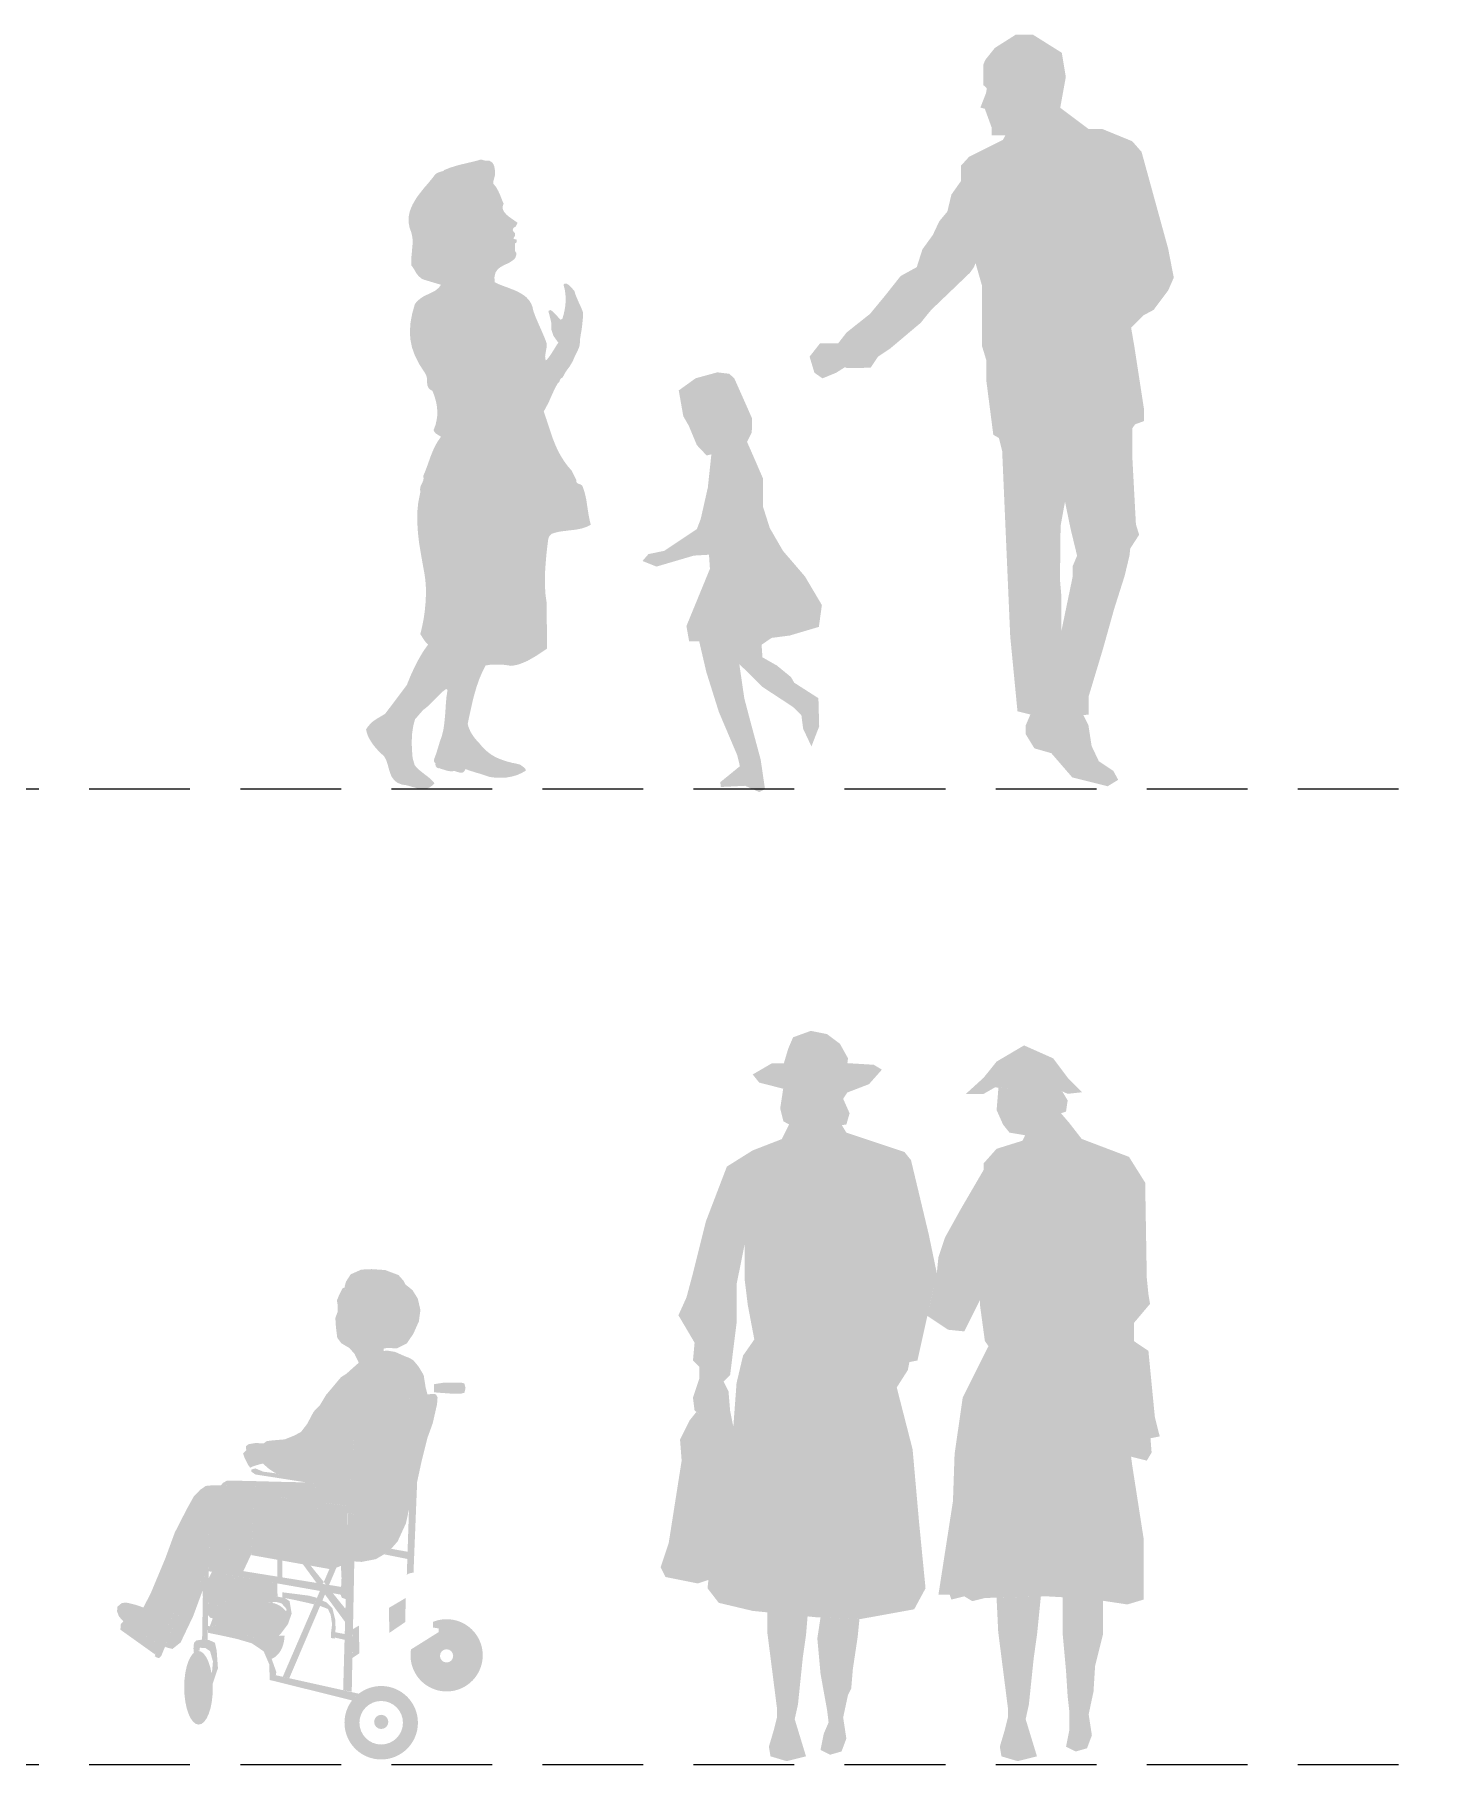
# Model space of a CAD drawing. Header units: millimetres. Extents: x 236 to 248.7, y 149.2 to 166.6.
# Drawn here: x 245.195 to 248.653, y 152.647 to 156.938 of the extents above; entities that cross this region are included whole.
import ezdxf

# ---------------------------------------------------------------- set-up
doc = ezdxf.new("R2010")
doc.units = ezdxf.units.MM
doc.linetypes.add('TRATTEGGIATA2', pattern=[0.375, 0.25, -0.125])
doc.layers.add('FIGURE_PERSONE', color=252, linetype='Continuous', lineweight=0)

# ---------------------------------------------------------------- blocks, each defined once
blk = doc.blocks.new('A$C68E05E26')
h = blk.add_hatch(color=256)
h.paths.add_polyline_path([(-0.0615, 0.8764), (-0.0601, 0.8939), (-0.064, 0.9012), (-0.069, 0.9025), (-0.0794, 0.9017), (-0.0987, 0.899), (-0.1152, 0.8953), (-0.1299, 0.8954), (-0.1311, 0.8873), (-0.1377, 0.8804), (-0.1445, 0.8786), (-0.1579, 0.8768), (-0.1792, 0.8767), (-0.1992, 0.8786), (-0.205, 0.8797), (-0.2184, 0.8809), (-0.2315, 0.8784), (-0.2405, 0.8703), (-0.2464, 0.8579), (-0.2496, 0.8363), (-0.2536, 0.7887), (-0.2621, 0.7187), (-0.2639, 0.6355), (-0.2642, 0.6223), (-0.2118, 0.6157), (-0.2086, 0.6111), (-0.2221, 0.5968), (-0.2645, 0.6035), (-0.2668, 0.4868), (-0.2484, 0.4856), (-0.2131, 0.4925), (-0.1816, 0.511), (-0.1594, 0.5362), (-0.1387, 0.5811), (-0.1274, 0.6322), (-0.1112, 0.6826), (-0.0998, 0.7352), (-0.085, 0.794), (-0.0722, 0.8295)])
h.paths.add_polyline_path([(-0.0946, 0.9489), (-0.1069, 0.9697), (-0.1201, 0.9857), (-0.1312, 0.9922), (-0.1383, 0.9946), (-0.1658, 1.0067), (-0.1846, 1.0098), (-0.2109, 1.0074), (-0.2353, 1.0015), (-0.2448, 0.9926), (-0.2578, 0.978), (-0.2858, 0.953), (-0.3003, 0.9434), (-0.3186, 0.9215), (-0.3368, 0.9), (-0.3527, 0.8737), (-0.3677, 0.8583), (-0.3839, 0.8279), (-0.3991, 0.808), (-0.4169, 0.7986), (-0.4394, 0.7896), (-0.4704, 0.787), (-0.4842, 0.7853), (-0.4983, 0.7749), (-0.5106, 0.7586), (-0.5101, 0.746), (-0.5013, 0.7362), (-0.4789, 0.7166), (-0.465, 0.7074), (-0.4474, 0.6993), (-0.4157, 0.6953), (-0.3914, 0.6987), (-0.3609, 0.7224), (-0.3343, 0.7445), (-0.3097, 0.7692), (-0.2934, 0.7829), (-0.2758, 0.7985), (-0.2666, 0.8048), (-0.2642, 0.8354), (-0.2601, 0.8579), (-0.2541, 0.8786), (-0.2469, 0.8923), (-0.2392, 0.8983), (-0.2261, 0.9008), (-0.2174, 0.9005), (-0.1398, 0.9055), (-0.1315, 0.9019), (-0.1296, 0.8968), (-0.1299, 0.8954), (-0.1152, 0.8953), (-0.0987, 0.899), (-0.0851, 0.9009), (-0.0897, 0.9182)])
h.paths.add_polyline_path([(-0.3543, 0.6541), (-0.3631, 0.6701), (-0.6163, 0.6759), (-0.6353, 0.6741), (-0.6489, 0.665), (-0.665, 0.6483), (-0.6822, 0.6175), (-0.7125, 0.5583), (-0.7359, 0.4944), (-0.7722, 0.4075), (-0.7904, 0.3725), (-0.7924, 0.36), (-0.7918, 0.3542), (-0.7878, 0.3373), (-0.7797, 0.3142), (-0.7699, 0.298), (-0.7585, 0.2854), (-0.7498, 0.2795), (-0.6876, 0.4215), (-0.6798, 0.4422), (-0.6627, 0.4554), (-0.643, 0.4511), (-0.6432, 0.5167), (-0.6402, 0.5827), (-0.6364, 0.6073), (-0.6315, 0.6188), (-0.6151, 0.6292), (-0.561, 0.6211), (-0.5171, 0.616), (-0.5162, 0.637), (-0.5144, 0.6428), (-0.4811, 0.6496), (-0.3194, 0.6293), (-0.3402, 0.6424)])
h.paths.add_polyline_path([(-0.3199, 0.6122), (-0.5144, 0.6428), (-0.5162, 0.637), (-0.5222, 0.5024), (-0.3217, 0.4667)], flags=17)
h.paths.add_polyline_path([(-0.5179, 0.5988), (-0.5512, 0.6032), (-0.5982, 0.6111), (-0.6196, 0.6088), (-0.6262, 0.6015), (-0.6286, 0.5803), (-0.6274, 0.5319), (-0.5212, 0.5236)], flags=16)
h.paths.add_polyline_path([(-0.522, 0.5059), (-0.5217, 0.5119), (-0.5913, 0.5187), (-0.6136, 0.4742), (-0.5422, 0.4627), (-0.5405, 0.4664)], flags=16)
h.paths.add_polyline_path([(-0.5775, 0.4533), (-0.6202, 0.4609), (-0.6282, 0.4449), (-0.6258, 0.4438), (-0.6264, 0.4363), (-0.6287, 0.4363), (-0.6292, 0.4142), (-0.6299, 0.3532), (-0.6242, 0.347), (-0.6181, 0.3455)], flags=17)
h.paths.add_polyline_path([(-0.5622, 0.4506), (-0.5775, 0.4533), (-0.6255, 0.3259), (-0.6135, 0.3233)], flags=17)
h.paths.add_polyline_path([(-0.5491, 0.4483), (-0.5622, 0.4506), (-0.6058, 0.3425), (-0.5993, 0.3409), (-0.5799, 0.384)], flags=17)
h.paths.add_polyline_path([(-0.6429, 0.4157), (-0.6429, 0.4364), (-0.6441, 0.4364), (-0.6633, 0.4353), (-0.6931, 0.3798), (-0.7368, 0.2744), (-0.7182, 0.2696), (-0.698, 0.2856), (-0.6666, 0.3514)], flags=17)
h.paths.add_polyline_path([(-0.6633, 0.4353), (-0.6429, 0.4364), (-0.6429, 0.4364), (-0.6264, 0.4363), (-0.6258, 0.4438), (-0.6403, 0.4505), (-0.6627, 0.4554), (-0.6798, 0.4422), (-0.6876, 0.4215), (-0.7621, 0.2515), (-0.7572, 0.2484), (-0.7514, 0.2469), (-0.7457, 0.2531), (-0.6931, 0.3798)])
h.paths.add_polyline_path([(-0.7918, 0.3542), (-0.7924, 0.36), (-0.7904, 0.3725), (-0.809, 0.3789), (-0.8309, 0.3843), (-0.8434, 0.3839), (-0.8546, 0.3746), (-0.8558, 0.3629), (-0.8509, 0.3499), (-0.8401, 0.3385), (-0.8322, 0.3357), (-0.7585, 0.2854), (-0.7699, 0.298), (-0.7797, 0.3142), (-0.7878, 0.3373)])
h.paths.add_polyline_path([(-0.8322, 0.3357), (-0.84, 0.3385), (-0.8466, 0.3308), (-0.8474, 0.3174), (-0.7604, 0.2553), (-0.7498, 0.2795)])
h.paths.add_polyline_path([(-0.6268, 0.2914), (-0.6437, 0.2928), (-0.6588, 0.2908), (-0.6648, 0.2848), (-0.6661, 0.271), (-0.6647, 0.2555, -0.028139), (-0.6596, 0.2612, -0.162222), (-0.6506, 0.2657), (-0.6502, 0.2726), (-0.636, 0.2717), (-0.6249, 0.2643), (-0.6177, 0.2384), (-0.6197, 0.2159), (-0.6237, 0.1976), (-0.6273, 0.1735), (-0.6196, 0.1799), (-0.6053, 0.2218), (-0.6084, 0.2654), (-0.6128, 0.2851)])
h.paths.add_polyline_path([(-0.6292, 0.4142), (-0.6287, 0.4363), (-0.6429, 0.4364), (-0.6428, 0.397), (-0.6446, 0.2929), (-0.6307, 0.2918)], flags=17)
h.paths.add_polyline_path([(-0.5423, 0.3076), (-0.6302, 0.327), (-0.6304, 0.3098), (-0.5952, 0.3026), (-0.5573, 0.2942), (-0.5209, 0.2835), (-0.4918, 0.2637), (-0.478, 0.2315, -0.001001), (-0.4781, 0.2315), (-0.4766, 0.1925), (-0.4641, 0.1896), (-0.4604, 0.2125), (-0.4693, 0.2375), (-0.4818, 0.2742), (-0.5005, 0.2904)])
h.paths.add_polyline_path([(-0.4541, 0.3782, 0.124725), (-0.4754, 0.3841, 0.124725), (-0.497, 0.3792, 0.105768), (-0.5172, 0.3627), (-0.5172, 0.3627, -0.105769), (-0.497, 0.3792, -0.087761), (-0.482, 0.3838), (-0.4803, 0.3876), (-0.4707, 0.402), (-0.4574, 0.3994), (-0.4577, 0.4322), (-0.5491, 0.4483), (-0.5799, 0.384), (-0.5993, 0.3409), (-0.6058, 0.3425), (-0.6135, 0.3233), (-0.5423, 0.3076), (-0.5356, 0.3048, -0.010859), (-0.5356, 0.3092, -0.076853), (-0.5302, 0.3391), (-0.5302, 0.3391, 0.076853), (-0.5356, 0.3092, 0.010859), (-0.5356, 0.3048), (-0.5005, 0.2904), (-0.4818, 0.2742), (-0.4719, 0.2453, 0.044334), (-0.4675, 0.2472, 0.10709), (-0.4532, 0.26, 0.080206), (-0.4441, 0.2779, 0.067953), (-0.44, 0.3013, 0.003927), (-0.4399, 0.3027), (-0.4551, 0.303), (-0.4669, 0.2968), (-0.4556, 0.3094), (-0.445, 0.3336, 0.04393), (-0.4499, 0.3435), (-0.4499, 0.3435, -0.04393), (-0.445, 0.3336), (-0.4399, 0.3453), (-0.4362, 0.3627, 0.095774)])
h.paths.add_polyline_path([(-0.6278, 0.4765), (-0.6281, 0.4623), (-0.3006, 0.4044), (-0.2996, 0.4236)])
h.paths.add_polyline_path([(-0.4454, 0.4887), (-0.4581, 0.491), (-0.4578, 0.4491), (-0.4456, 0.4471)], flags=17)
h.paths.add_polyline_path([(-0.3752, 0.4762), (-0.3943, 0.4796), (-0.3605, 0.4334), (-0.3447, 0.4308), (-0.3425, 0.4358)], flags=17)
h.paths.add_polyline_path([(-0.3113, 0.4711), (-0.3217, 0.4667), (-0.3286, 0.4679), (-0.3425, 0.4358), (-0.3376, 0.4297), (-0.3295, 0.4284)], flags=17)
h.paths.add_polyline_path([(-0.32, 0.4078), (-0.337, 0.4108), (-0.3396, 0.4048), (-0.2897, 0.3366), (-0.2888, 0.3692)])
h.paths.add_polyline_path([(-0.337, 0.4108), (-0.3522, 0.4135), (-0.4444, 0.2006), (-0.4282, 0.197)])
h.paths.add_polyline_path([(-0.3597, 0.3961), (-0.3618, 0.3971), (-0.3797, 0.4019), (-0.4457, 0.4102), (-0.4458, 0.3971), (-0.4405, 0.3961), (-0.4148, 0.3912), (-0.3757, 0.3824), (-0.3666, 0.3801)], flags=17)
h.paths.add_polyline_path([(-0.3355, 0.3849), (-0.346, 0.3897), (-0.3517, 0.3763), (-0.3323, 0.3689), (-0.3256, 0.3545), (-0.3219, 0.3314), (-0.3246, 0.3098), (-0.325, 0.2969), (-0.3155, 0.2953), (-0.3137, 0.3115), (-0.3133, 0.3227), (-0.3143, 0.3433), (-0.3214, 0.3711)])
h.paths.add_polyline_path([(-0.4617, 0.2044), (-0.4641, 0.1896), (-0.2725, 0.1419, -0.065018), (-0.2558, 0.1586)])
h.paths.add_polyline_path([(-0.2912, 0.0865, 1), (-0.1089, 0.0865, 1)])
h.paths.add_polyline_path([(-0.1461, 0.0865, -1), (-0.2541, 0.0865, -1)], flags=16)
h.paths.add_polyline_path([(-0.1824, 0.0886, -1), (-0.2176, 0.0886, -1)], flags=0)
h.paths.add_polyline_path([(-0.0712, 0.3369), (-0.0716, 0.3229), (-0.0577, 0.3205), (-0.0572, 0.3116), (-0.1261, 0.2684, 3.822884)])
h.paths.add_polyline_path([(-0.0214, 0.2524, -1), (-0.0542, 0.2524, -1)], flags=16)
h.paths.add_polyline_path([(-0.1108, 0.6846), (-0.1112, 0.6826), (-0.1274, 0.6322), (-0.1311, 0.6155), (-0.1365, 0.4537, -0.093521), (-0.1272, 0.4578, -0.03203), (-0.1199, 0.459)])
h.paths.add_polyline_path([(-0.1346, 0.5108), (-0.1754, 0.5181), (-0.1816, 0.511), (-0.1929, 0.5044), (-0.1352, 0.4928)], flags=17)
h.paths.add_polyline_path([(-0.1392, 0.3961), (-0.1804, 0.3718), (-0.1802, 0.3092), (-0.1404, 0.3363)])
h.paths.add_polyline_path([(-0.2555, 0.3275), (-0.2702, 0.3188), (-0.2716, 0.2471), (-0.2541, 0.259, -0.083206), (-0.2543, 0.2615)])
h.paths.add_polyline_path([(0.0092, 0.9175), (0.0062, 0.9285), (0, 0.93), (-0.0163, 0.93), (-0.0476, 0.9299), (-0.0694, 0.9264), (-0.0692, 0.9064), (-0.0522, 0.905), (-0.0297, 0.9034), (-0.0008, 0.9033), (0.0068, 0.9056)])
h.paths.add_polyline_path([(-0.1066, 1.0821), (-0.1027, 1.1107), (-0.1093, 1.139), (-0.1224, 1.1599), (-0.131, 1.1669), (-0.1403, 1.1742), (-0.1447, 1.1832), (-0.1571, 1.1973), (-0.1901, 1.2097), (-0.2239, 1.212), (-0.2494, 1.2108), (-0.2757, 1.1992), (-0.2871, 1.1815), (-0.2908, 1.1696), (-0.2831, 1.1485), (-0.2767, 1.1302), (-0.2777, 1.1114), (-0.274, 1.0959), (-0.2645, 1.0797), (-0.2582, 1.0578), (-0.2561, 1.0431), (-0.2402, 1.02), (-0.2191, 1.0126), (-0.2032, 1.013), (-0.1852, 1.0165), (-0.1614, 1.0154), (-0.1367, 1.0275), (-0.1205, 1.0512)])
h.paths.add_polyline_path([(-0.2951, 0.6947), (-0.299, 0.7044), (-0.3147, 0.7112), (-0.3397, 0.714), (-0.3522, 0.7158), (-0.3656, 0.7188), (-0.3914, 0.6987), (-0.4028, 0.6971), (-0.3638, 0.6914), (-0.3193, 0.6812), (-0.3047, 0.6824), (-0.2996, 0.686)])
h.paths.add_polyline_path([(-0.46, 0.7052), (-0.4929, 0.7094), (-0.5124, 0.7176), (-0.5166, 0.7164), (-0.5225, 0.7145), (-0.5222, 0.7095), (-0.5124, 0.7025), (-0.3629, 0.6793), (-0.3268, 0.671), (-0.3112, 0.6626), (-0.3043, 0.6431), (-0.3026, 0.6272), (-0.2837, 0.6248), (-0.284, 0.6353), (-0.2874, 0.6605), (-0.2983, 0.6747), (-0.3047, 0.6824), (-0.3193, 0.6812), (-0.3638, 0.6914), (-0.4028, 0.6971), (-0.4157, 0.6953), (-0.4474, 0.6993)])
h.paths.add_polyline_path([(-0.283, 0.6021), (-0.2832, 0.6064), (-0.3015, 0.6093), (-0.3004, 0.5689), (-0.2994, 0.5458), (-0.3008, 0.4923), (-0.2985, 0.445), (-0.3006, 0.4044), (-0.298, 0.3968), (-0.2876, 0.3931), (-0.2837, 0.4102), (-0.2821, 0.4737), (-0.2834, 0.5374)])
h.paths.add_polyline_path([(-0.2645, 0.6035), (-0.282, 0.6063), (-0.2821, 0.6043), (-0.2833, 0.5638), (-0.2834, 0.5374), (-0.2821, 0.4737), (-0.2837, 0.4102), (-0.2876, 0.3931), (-0.2881, 0.3933), (-0.2945, 0.1674), (-0.2732, 0.1634)])
h.paths.add_polyline_path([(-0.4394, 0.3959), (-0.4707, 0.402), (-0.4803, 0.3876), (-0.482, 0.3838, -0.036564), (-0.4754, 0.3841, -0.029951), (-0.47, 0.3837), (-0.469, 0.3859), (-0.4615, 0.3865), (-0.4474, 0.3827), (-0.4349, 0.3686), (-0.4399, 0.3453), (-0.4556, 0.3094), (-0.4669, 0.2968), (-0.4512, 0.305), (-0.4315, 0.3312), (-0.4223, 0.3573), (-0.4276, 0.3884)], flags=17)
h.paths.add_polyline_path([(-0.6269, 0.5128), (-0.6286, 0.5803), (-0.6262, 0.6015), (-0.6196, 0.6088), (-0.5982, 0.6111), (-0.5512, 0.6032), (-0.5179, 0.5988), (-0.5171, 0.616), (-0.561, 0.6211), (-0.6151, 0.6292), (-0.6315, 0.6188), (-0.6364, 0.6073), (-0.6402, 0.5827), (-0.6432, 0.5167), (-0.643, 0.4511), (-0.6403, 0.4505), (-0.6285, 0.4451)], flags=17)
h.paths.add_polyline_path([(-0.5106, 0.7586), (-0.4983, 0.7749), (-0.4915, 0.7799), (-0.5132, 0.7804), (-0.5295, 0.7775), (-0.536, 0.7724), (-0.535, 0.7627), (-0.5428, 0.7546), (-0.5398, 0.7453), (-0.5311, 0.7275), (-0.5252, 0.7189), (-0.5201, 0.7221), (-0.5137, 0.7241), (-0.5083, 0.7259), (-0.4938, 0.7296), (-0.5013, 0.7362), (-0.5101, 0.746)])
h.paths.add_polyline_path([(-0.2666, 0.8048), (-0.2758, 0.7985), (-0.2934, 0.7829), (-0.3097, 0.7692), (-0.3343, 0.7445), (-0.3609, 0.7224), (-0.3656, 0.7188), (-0.3522, 0.7158), (-0.3397, 0.714), (-0.3147, 0.7112), (-0.299, 0.7044), (-0.2951, 0.6947), (-0.2996, 0.686), (-0.3047, 0.6824), (-0.2983, 0.6747), (-0.2874, 0.6605), (-0.284, 0.6353), (-0.2837, 0.6248), (-0.2806, 0.6244)])
h.paths.add_polyline_path([(-0.2906, 0.3066), (-0.3137, 0.311), (-0.3152, 0.2978), (-0.291, 0.2924)])
h.paths.add_polyline_path([(-0.3112, 0.6626), (-0.3268, 0.671), (-0.3629, 0.6793), (-0.3686, 0.6802), (-0.3543, 0.6541), (-0.3402, 0.6424), (-0.3194, 0.6293), (-0.3026, 0.6272), (-0.3043, 0.6431)], flags=17)
h.paths.add_polyline_path([(-0.3015, 0.6093), (-0.3199, 0.6122), (-0.3217, 0.4667), (-0.3, 0.4759), (-0.3008, 0.4923), (-0.2994, 0.5458), (-0.3004, 0.5689)])
h.paths.add_polyline_path([(-0.3686, 0.6802), (-0.3854, 0.6828), (-0.4586, 0.6845), (-0.5318, 0.6865), (-0.5713, 0.6872), (-0.5827, 0.6872), (-0.5925, 0.6819), (-0.5979, 0.6755), (-0.3631, 0.6701)])
h.paths.add_polyline_path([(-0.2174, 0.9005), (-0.2261, 0.9008), (-0.2392, 0.8983), (-0.2469, 0.8923), (-0.2541, 0.8786), (-0.2601, 0.8579), (-0.2642, 0.8354), (-0.2806, 0.6244), (-0.2642, 0.6223), (-0.2639, 0.6355), (-0.2621, 0.7187), (-0.2536, 0.7887), (-0.2496, 0.8363), (-0.2464, 0.8579), (-0.2405, 0.8703), (-0.2315, 0.8784), (-0.2184, 0.8809)])
h.paths.add_polyline_path([(-0.1296, 0.8968), (-0.1315, 0.9019), (-0.1398, 0.9055), (-0.2174, 0.9005), (-0.2184, 0.8809), (-0.205, 0.8797), (-0.1992, 0.8786), (-0.1792, 0.8767), (-0.1579, 0.8768), (-0.1445, 0.8786), (-0.1377, 0.8804), (-0.1311, 0.8873)], flags=17)
h.paths.add_polyline_path([(-0.4811, 0.6496), (-0.5144, 0.6428), (-0.2221, 0.5968), (-0.2086, 0.6111), (-0.2118, 0.6157)])
h.paths.add_polyline_path([(-0.5913, 0.5187), (-0.6271, 0.5222), (-0.6269, 0.5128), (-0.6278, 0.4765), (-0.6136, 0.4742)], flags=16)
h.paths.add_polyline_path([(-0.6274, 0.5319), (-0.6271, 0.5222), (-0.5217, 0.5119), (-0.5212, 0.5236)], flags=16)
blk.add_hatch(color=256).paths.add_polyline_path([(-0.274, 1.0959), (-0.2777, 1.1114), (-0.2767, 1.1302), (-0.2831, 1.1485), (-0.29, 1.1673), (-0.2965, 1.1639), (-0.304, 1.1487), (-0.31, 1.1343), (-0.3079, 1.1216), (-0.3084, 1.1054), (-0.3139, 1.0909), (-0.3125, 1.0688), (-0.3092, 1.0419), (-0.2992, 1.0282), (-0.2791, 1.0163), (-0.2662, 1.0016), (-0.2557, 0.9803), (-0.2448, 0.9926), (-0.2353, 1.0015), (-0.2109, 1.0074), (-0.1942, 1.0089), (-0.1942, 1.0147), (-0.2032, 1.013), (-0.2191, 1.0126), (-0.2402, 1.02), (-0.2561, 1.0431), (-0.2582, 1.0578), (-0.2645, 1.0797)])
h = blk.add_hatch(color=256)
edge = h.paths.add_edge_path()
edge.add_ellipse((-0.6536, 0.1733), major_axis=(-0.0006, 0.0914), ratio=0.388324, start_angle=0, end_angle=360)

msp = doc.modelspace()

# ---------------------------------------------------------------- hatches: boundary and pattern name
at = {"layer": 'FIGURE_PERSONE', "linetype": 'Continuous'}
h = msp.add_hatch(color=252, dxfattribs=at)
h.paths.add_polyline_path([(247.9432, 156.6475), (247.9201, 156.6739), (247.8452, 156.7045), (247.8112, 156.7045), (247.7912, 156.7195), (247.7413, 156.7569), (247.7552, 156.8335), (247.7452, 156.8935), (247.6732, 156.9385), (247.6312, 156.9385), (247.5792, 156.9055), (247.5552, 156.8755), (247.5502, 156.8635), (247.5502, 156.8135), (247.5592, 156.8055), (247.5572, 156.7935), (247.5432, 156.7575), (247.5542, 156.7543), (247.5712, 156.7075), (247.5712, 156.6885), (247.6052, 156.6885), (247.5992, 156.6775), (247.5152, 156.6355), (247.4952, 156.6135), (247.4952, 156.5755), (247.4712, 156.5415), (247.4612, 156.4995), (247.4412, 156.4755), (247.4252, 156.4415), (247.3992, 156.4055), (247.3852, 156.3615), (247.3452, 156.3395), (247.3072, 156.2915), (247.2692, 156.2455), (247.2112, 156.1995), (247.1901, 156.1725), (247.1452, 156.1725), (247.1192, 156.1395), (247.1312, 156.0995), (247.1512, 156.0855), (247.1852, 156.0995), (247.2072, 156.1135), (247.2112, 156.111), (247.2412, 156.111), (247.2712, 156.1125), (247.2892, 156.1395), (247.3192, 156.1595), (247.3952, 156.2235), (247.4112, 156.2435), (247.4212, 156.2555), (247.5172, 156.3475), (247.5272, 156.3615), (247.5312, 156.3715), (247.5472, 156.3155), (247.5472, 156.1655), (247.5582, 156.1295), (247.5582, 156.0775), (247.5752, 155.9455), (247.5892, 155.9375), (247.5972, 155.9055), (247.6172, 155.4455), (247.6352, 155.2595), (247.6672, 155.2515), (247.6552, 155.2235), (247.6552, 155.2035), (247.6772, 155.1675), (247.7192, 155.1555), (247.7712, 155.0955), (247.8592, 155.0735), (247.8852, 155.0895), (247.8732, 155.1115), (247.8372, 155.1355), (247.8192, 155.1735), (247.8112, 155.2255), (247.799, 155.2499), (247.8122, 155.2515), (247.8122, 155.2975), (247.8472, 155.4135), (247.8752, 155.5135), (247.9012, 155.5955), (247.9132, 155.6455), (247.9152, 155.6635), (247.9372, 155.6975), (247.9292, 155.7235), (247.9202, 155.8915), (247.9202, 155.9615), (247.9272, 155.9715), (247.9492, 155.9795), (247.9492, 156.0095), (247.9252, 156.1655), (247.9172, 156.2115), (247.9472, 156.2415), (247.9732, 156.2555), (248.0092, 156.3035), (248.0232, 156.3355), (248.0092, 156.4075)])
h.paths.add_polyline_path([(247.7532, 155.7795), (247.767, 155.7124), (247.7832, 155.6455), (247.7722, 155.6195), (247.7722, 155.5935), (247.744, 155.4579), (247.744, 155.5475), (247.7407, 155.5855), (247.7422, 155.7195)], flags=16)
msp.add_hatch(color=252, dxfattribs=at).paths.add_polyline_path([(246.4725, 155.6927), (246.475, 155.6962), (246.4785, 155.6997), (246.4841, 155.7016), (246.4898, 155.7031), (246.4958, 155.7047), (246.5017, 155.7056), (246.508, 155.7066), (246.5143, 155.7072), (246.5209, 155.7082), (246.5272, 155.7088), (246.5335, 155.7094), (246.5401, 155.7104), (246.5464, 155.7116), (246.5527, 155.7129), (246.5587, 155.7148), (246.5646, 155.7167), (246.5703, 155.7192), (246.576, 155.7223), (246.5731, 155.7346), (246.5706, 155.7472), (246.5687, 155.7594), (246.5668, 155.7717), (246.565, 155.784), (246.5625, 155.7959), (246.5593, 155.8075), (246.5552, 155.8189), (246.553, 155.8208), (246.5505, 155.8223), (246.5477, 155.8233), (246.5451, 155.8242), (246.5429, 155.8252), (246.5411, 155.8271), (246.5401, 155.8296), (246.5401, 155.8333), (246.5282, 155.8572), (246.5206, 155.8657), (246.514, 155.8742), (246.508, 155.883), (246.5027, 155.8915), (246.4977, 155.9003), (246.4932, 155.9091), (246.4892, 155.9179), (246.4854, 155.9271), (246.4819, 155.9362), (246.4788, 155.9453), (246.4756, 155.9544), (246.4725, 155.9642), (246.4693, 155.9736), (246.4662, 155.9834), (246.4627, 155.9934), (246.4593, 156.0035), (246.464, 156.0117), (246.4684, 156.0202), (246.4728, 156.029), (246.4766, 156.0378), (246.4807, 156.0469), (246.4848, 156.0557), (246.4892, 156.0645), (246.4939, 156.0733), (246.4964, 156.0749), (246.498, 156.0768), (246.4989, 156.079), (246.4995, 156.0812), (246.5005, 156.0831), (246.5014, 156.0849), (246.5033, 156.0865), (246.5061, 156.0875), (246.5099, 156.0947), (246.5131, 156.1004), (246.5159, 156.1044), (246.5184, 156.1082), (246.5212, 156.1117), (246.5241, 156.1158), (246.5272, 156.1211), (246.5313, 156.128), (246.536, 156.139), (246.542, 156.1513), (246.5458, 156.1595), (246.5477, 156.1651), (246.5486, 156.1692), (246.5489, 156.1727), (246.5489, 156.1774), (246.5496, 156.184), (246.5511, 156.1938), (246.553, 156.2045), (246.5546, 156.2161), (246.5558, 156.2281), (246.5568, 156.2391), (246.5565, 156.2501), (246.5549, 156.2545), (246.5524, 156.2605), (246.5496, 156.2671), (246.5461, 156.2743), (246.5429, 156.2818), (246.5398, 156.2891), (246.5373, 156.2957), (246.5357, 156.3017), (246.5272, 156.312), (246.526, 156.313), (246.5241, 156.3149), (246.5216, 156.3171), (246.5187, 156.319), (246.5159, 156.3205), (246.5131, 156.3208), (246.5106, 156.3202), (246.5083, 156.3174), (246.5112, 156.3076), (246.5128, 156.2972), (246.5137, 156.2869), (246.5137, 156.2765), (246.5128, 156.2658), (246.5112, 156.2551), (246.5087, 156.2444), (246.5056, 156.2333), (246.5033, 156.2321), (246.5021, 156.2315), (246.5011, 156.2306), (246.498, 156.2337), (246.4951, 156.2372), (246.4923, 156.2406), (246.4892, 156.2441), (246.486, 156.2472), (246.4829, 156.2504), (246.4791, 156.2532), (246.475, 156.2557), (246.4736, 156.2539), (246.4715, 156.2529), (246.4709, 156.2516), (246.4731, 156.2438), (246.475, 156.2359), (246.4769, 156.2284), (246.4782, 156.2221), (246.4785, 156.2057), (246.4794, 156.2026), (246.4807, 156.1988), (246.4822, 156.195), (246.4835, 156.1909), (246.4955, 156.174), (246.4923, 156.1696), (246.4889, 156.1642), (246.4851, 156.1576), (246.4807, 156.151), (246.4766, 156.1444), (246.4722, 156.1384), (246.4681, 156.1331), (246.464, 156.1296), (246.4627, 156.1403), (246.4643, 156.1507), (246.4662, 156.1614), (246.4665, 156.1724), (246.4624, 156.184), (246.4574, 156.1957), (246.4524, 156.2073), (246.447, 156.2193), (246.442, 156.2309), (246.4373, 156.2422), (246.4335, 156.2532), (246.431, 156.2639), (246.4281, 156.2708), (246.4247, 156.2768), (246.4203, 156.2822), (246.4156, 156.2872), (246.4099, 156.2916), (246.4039, 156.2954), (246.3976, 156.2991), (246.391, 156.3023), (246.3841, 156.3054), (246.3772, 156.3079), (246.3703, 156.3108), (246.363, 156.3133), (246.3564, 156.3158), (246.3498, 156.3183), (246.3435, 156.3212), (246.3376, 156.324), (246.3376, 156.3284), (246.3372, 156.3322), (246.3366, 156.335), (246.3372, 156.3378), (246.3382, 156.3429), (246.3395, 156.3476), (246.3417, 156.3513), (246.3442, 156.3548), (246.347, 156.358), (246.3505, 156.3605), (246.3539, 156.3627), (246.358, 156.3649), (246.3621, 156.3671), (246.3662, 156.369), (246.3703, 156.3708), (246.3744, 156.373), (246.3781, 156.3753), (246.3819, 156.3778), (246.3854, 156.3806), (246.3885, 156.3841), (246.3898, 156.3881), (246.3914, 156.3926), (246.391, 156.397), (246.3879, 156.4014), (246.3879, 156.4202), (246.3917, 156.4227), (246.3923, 156.4265), (246.3923, 156.4287), (246.3914, 156.43), (246.3904, 156.4303), (246.3888, 156.4306), (246.3869, 156.4309), (246.3854, 156.4316), (246.3841, 156.4334), (246.3879, 156.4391), (246.3882, 156.4445), (246.3876, 156.4463), (246.3859, 156.448), (246.3843, 156.4492), (246.3824, 156.4529), (246.3828, 156.4561), (246.3841, 156.4583), (246.3866, 156.4605), (246.3901, 156.4624), (246.3942, 156.4715), (246.3882, 156.4759), (246.381, 156.4809), (246.3737, 156.486), (246.3671, 156.4916), (246.3615, 156.4979), (246.358, 156.5042), (246.3571, 156.5114), (246.3596, 156.519), (246.3571, 156.525), (246.3546, 156.5313), (246.3523, 156.5372), (246.3498, 156.5435), (246.3467, 156.5498), (246.3435, 156.5561), (246.3395, 156.5621), (246.3344, 156.5681), (246.3341, 156.5747), (246.336, 156.5806), (246.3379, 156.5885), (246.3379, 156.5998), (246.3379, 156.6036), (246.3372, 156.6077), (246.3363, 156.6121), (246.3347, 156.6162), (246.3322, 156.6203), (246.3288, 156.6231), (246.3247, 156.6253), (246.3193, 156.6259), (246.3171, 156.6256), (246.3149, 156.6256), (246.3127, 156.6262), (246.3108, 156.6266), (246.3086, 156.6272), (246.3064, 156.6278), (246.3042, 156.6281), (246.3017, 156.6281), (246.2967, 156.6266), (246.2913, 156.625), (246.286, 156.6237), (246.2806, 156.6225), (246.2753, 156.6212), (246.2696, 156.62), (246.264, 156.6184), (246.258, 156.6171), (246.2523, 156.6159), (246.2463, 156.6143), (246.2404, 156.6124), (246.2341, 156.6105), (246.2278, 156.6086), (246.2215, 156.6061), (246.2152, 156.6036), (246.2108, 156.6017), (246.2108, 156.6005), (246.2086, 156.5998), (246.2055, 156.5989), (246.2014, 156.5976), (246.197, 156.5961), (246.1929, 156.5938), (246.1897, 156.5913), (246.1838, 156.5835), (246.1772, 156.5756), (246.1706, 156.5674), (246.1636, 156.5596), (246.157, 156.5514), (246.1507, 156.5432), (246.1444, 156.5347), (246.1391, 156.5262), (246.1341, 156.5174), (246.13, 156.5086), (246.1268, 156.4995), (246.1246, 156.4901), (246.1237, 156.4803), (246.1243, 156.4702), (246.1262, 156.4599), (246.13, 156.4492), (246.1325, 156.4397), (246.1338, 156.43), (246.1338, 156.4196), (246.1328, 156.4089), (246.1319, 156.3979), (246.1309, 156.3872), (246.1303, 156.3765), (246.1306, 156.3661), (246.1338, 156.3617), (246.1369, 156.357), (246.14, 156.3517), (246.1432, 156.3463), (246.147, 156.3413), (246.1514, 156.3369), (246.1561, 156.3331), (246.1621, 156.3303), (246.2042, 156.3177), (246.2011, 156.3133), (246.1976, 156.3095), (246.1938, 156.3061), (246.19, 156.3032), (246.186, 156.301), (246.1819, 156.2988), (246.1775, 156.2966), (246.1734, 156.2947), (246.169, 156.2929), (246.1646, 156.2906), (246.1602, 156.2884), (246.1558, 156.2856), (246.1517, 156.2825), (246.1473, 156.279), (246.1432, 156.2746), (246.1394, 156.2696), (246.1328, 156.2463), (246.1287, 156.2243), (246.1271, 156.2032), (246.1281, 156.1828), (246.1322, 156.1623), (246.1397, 156.1416), (246.1504, 156.1205), (246.1649, 156.0982), (246.1677, 156.0925), (246.1693, 156.0862), (246.1696, 156.0799), (246.1699, 156.0736), (246.1706, 156.068), (246.1728, 156.0626), (246.1765, 156.0582), (246.1828, 156.0547), (246.1875, 156.0431), (246.1904, 156.0334), (246.1929, 156.0233), (246.1945, 156.0132), (246.1951, 156.0025), (246.1948, 155.9918), (246.1932, 155.9808), (246.1904, 155.9692), (246.186, 155.9576), (246.1869, 155.9547), (246.1885, 155.9522), (246.1904, 155.9497), (246.1929, 155.9478), (246.1957, 155.9459), (246.1985, 155.9443), (246.2014, 155.9425), (246.2045, 155.9409), (246.196, 155.9289), (246.1894, 155.9173), (246.1838, 155.905), (246.179, 155.8931), (246.1746, 155.8808), (246.1702, 155.8686), (246.1655, 155.856), (246.1602, 155.8434), (246.1611, 155.8377), (246.1605, 155.833), (246.1586, 155.8283), (246.1567, 155.8242), (246.1545, 155.8198), (246.1529, 155.8151), (246.1523, 155.8097), (246.1532, 155.8038), (246.1479, 155.7783), (246.1454, 155.7531), (246.1454, 155.7283), (246.147, 155.7031), (246.1498, 155.6783), (246.1539, 155.6531), (246.1583, 155.628), (246.163, 155.6022), (246.1655, 155.5845), (246.1668, 155.566), (246.1668, 155.5468), (246.1658, 155.5273), (246.1639, 155.5078), (246.1611, 155.4883), (246.1573, 155.4691), (246.1529, 155.4509), (246.1551, 155.4477), (246.1573, 155.4443), (246.1595, 155.4405), (246.1621, 155.437), (246.1643, 155.4336), (246.1668, 155.4304), (246.1696, 155.4273), (246.1724, 155.4248), (246.1683, 155.4197), (246.1646, 155.4144), (246.1605, 155.4084), (246.1567, 155.4024), (246.1529, 155.3958), (246.1492, 155.3892), (246.1454, 155.3826), (246.1419, 155.3757), (246.1385, 155.3688), (246.1353, 155.3619), (246.1322, 155.3549), (246.129, 155.3483), (246.1265, 155.342), (246.124, 155.3358), (246.1215, 155.3301), (246.1196, 155.3248), (246.0658, 155.2534), (246.0595, 155.2496), (246.0532, 155.2458), (246.0466, 155.242), (246.0403, 155.2379), (246.034, 155.2332), (246.0284, 155.2279), (246.023, 155.2216), (246.0183, 155.2144), (246.0205, 155.2052), (246.024, 155.1958), (246.029, 155.187), (246.0347, 155.1782), (246.0413, 155.1697), (246.0485, 155.1618), (246.0561, 155.1543), (246.0633, 155.1477), (246.0683, 155.1382), (246.0718, 155.1279), (246.0746, 155.1175), (246.0778, 155.1071), (246.0815, 155.0977), (246.0875, 155.0892), (246.0957, 155.0823), (246.1076, 155.0775), (246.113, 155.0769), (246.1183, 155.076), (246.1237, 155.0747), (246.1287, 155.0731), (246.1341, 155.0716), (246.1394, 155.0703), (246.1444, 155.0687), (246.1495, 155.0678), (246.1545, 155.0672), (246.1595, 155.0668), (246.1646, 155.0672), (246.1696, 155.0681), (246.1743, 155.07), (246.179, 155.0725), (246.1838, 155.0763), (246.1882, 155.081), (246.1822, 155.0876), (246.1759, 155.0936), (246.169, 155.0992), (246.1621, 155.1043), (246.1555, 155.1096), (246.1492, 155.1146), (246.1435, 155.1203), (246.1388, 155.1263), (246.1338, 155.1436), (246.1328, 155.1555), (246.1322, 155.1675), (246.1315, 155.1794), (246.1319, 155.1911), (246.1325, 155.203), (246.1341, 155.215), (246.1363, 155.2273), (246.14, 155.2398), (246.1602, 155.2631), (246.1643, 155.2659), (246.168, 155.2691), (246.1718, 155.2722), (246.1756, 155.2754), (246.179, 155.2788), (246.1825, 155.2823), (246.1856, 155.2857), (246.1891, 155.2892), (246.1923, 155.2927), (246.1957, 155.2961), (246.1989, 155.2993), (246.2023, 155.3027), (246.2058, 155.3059), (246.2092, 155.309), (246.213, 155.3119), (246.2168, 155.3147), (246.2206, 155.3125), (246.218, 155.2964), (246.2165, 155.2804), (246.2155, 155.2641), (246.2143, 155.248), (246.2127, 155.2316), (246.2105, 155.2153), (246.2067, 155.1993), (246.2011, 155.1832), (246.1926, 155.1552), (246.1916, 155.1521), (246.19, 155.1486), (246.1888, 155.1452), (246.1875, 155.1414), (246.1869, 155.1382), (246.1869, 155.1351), (246.1882, 155.1326), (246.1907, 155.131), (246.1904, 155.1282), (246.1907, 155.1257), (246.191, 155.1234), (246.1923, 155.1219), (246.1935, 155.1203), (246.1957, 155.1191), (246.1982, 155.1181), (246.2011, 155.1175), (246.2017, 155.1206), (246.2014, 155.1175), (246.2058, 155.1162), (246.2099, 155.115), (246.214, 155.1137), (246.218, 155.1124), (246.2218, 155.1115), (246.2256, 155.1109), (246.2297, 155.1106), (246.2338, 155.1109), (246.2379, 155.1112), (246.2423, 155.1099), (246.2463, 155.1087), (246.2508, 155.1074), (246.2548, 155.1068), (246.2586, 155.1077), (246.2621, 155.1106), (246.2649, 155.1162), (246.2681, 155.115), (246.2715, 155.1137), (246.275, 155.1124), (246.2787, 155.1112), (246.2825, 155.1102), (246.2863, 155.109), (246.2901, 155.1077), (246.2942, 155.1065), (246.2979, 155.1055), (246.302, 155.1043), (246.3058, 155.103), (246.3099, 155.1017), (246.3137, 155.1005), (246.3174, 155.0992), (246.3212, 155.098), (246.325, 155.0967), (246.3313, 155.0958), (246.3372, 155.0951), (246.3432, 155.0948), (246.3492, 155.0945), (246.3549, 155.0945), (246.3608, 155.0948), (246.3665, 155.0951), (246.3718, 155.0961), (246.3775, 155.097), (246.3828, 155.0983), (246.3885, 155.0999), (246.3939, 155.1017), (246.3992, 155.104), (246.4046, 155.1065), (246.4096, 155.1093), (246.4149, 155.1124), (246.4146, 155.1143), (246.4137, 155.1162), (246.4124, 155.1181), (246.4105, 155.12), (246.4083, 155.1216), (246.4058, 155.1234), (246.4033, 155.1253), (246.4008, 155.1272), (246.3942, 155.1288), (246.3873, 155.1304), (246.3807, 155.1316), (246.374, 155.1335), (246.3674, 155.1351), (246.3608, 155.1373), (246.3546, 155.1395), (246.3483, 155.142), (246.3417, 155.1448), (246.3357, 155.148), (246.3294, 155.1518), (246.3234, 155.1562), (246.3174, 155.1609), (246.3115, 155.1665), (246.3058, 155.1725), (246.3001, 155.1794), (246.2948, 155.1848), (246.2901, 155.1905), (246.2853, 155.1964), (246.2813, 155.2027), (246.2775, 155.209), (246.2747, 155.2153), (246.2721, 155.2219), (246.2706, 155.2282), (246.2743, 155.2464), (246.2784, 155.265), (246.2825, 155.2835), (246.2872, 155.3018), (246.2926, 155.3203), (246.2989, 155.3383), (246.3064, 155.3562), (246.3152, 155.3735), (246.3187, 155.3738), (246.3221, 155.3741), (246.3256, 155.3748), (246.3291, 155.3748), (246.3328, 155.3751), (246.3366, 155.3754), (246.3401, 155.3754), (246.3439, 155.3754), (246.3479, 155.3754), (246.3517, 155.3754), (246.3558, 155.3751), (246.3599, 155.3748), (246.364, 155.3745), (246.3684, 155.3738), (246.3728, 155.3732), (246.3772, 155.3722), (246.3832, 155.3729), (246.3895, 155.3741), (246.3954, 155.3754), (246.4011, 155.3773), (246.4071, 155.3795), (246.4127, 155.382), (246.4187, 155.3845), (246.4244, 155.3877), (246.4297, 155.3908), (246.4354, 155.3939), (246.441, 155.3974), (246.4464, 155.4009), (246.4517, 155.4043), (246.4571, 155.4081), (246.4624, 155.4116), (246.4678, 155.4153), (246.4662, 155.5308), (246.4637, 155.5493), (246.4624, 155.5679), (246.4621, 155.5867), (246.4627, 155.6063), (246.464, 155.6257), (246.4656, 155.6453), (246.4678, 155.6654), (246.4703, 155.6855), (246.4712, 155.689)])
msp.add_hatch(color=252, dxfattribs=at).paths.add_polyline_path([(246.8695, 155.648), (246.832, 155.6458), (246.7391, 155.6185), (246.7044, 155.6325), (246.7192, 155.6495), (246.7583, 155.6576), (246.8393, 155.7114), (246.8489, 155.7364), (246.8666, 155.8146), (246.8754, 155.8971), (246.8636, 155.8942), (246.8393, 155.92), (246.8194, 155.9679), (246.8057, 155.9916), (246.7944, 156.0556), (246.8364, 156.0858), (246.8902, 156.1005), (246.9197, 156.0969), (246.9322, 156.0858), (246.9764, 155.9863), (246.9757, 155.9517), (246.9639, 155.9281), (246.983, 155.8846), (247.0037, 155.8367), (247.0037, 155.7667), (247.0203, 155.7143), (247.0531, 155.6576), (247.1076, 155.5942), (247.1497, 155.5231), (247.1422, 155.4689), (247.07, 155.4475), (247.0251, 155.4416), (247, 155.4247), (247.0022, 155.3934), (247.0379, 155.3731), (247.073, 155.3444), (247.0811, 155.3304), (247.1411, 155.292), (247.143, 155.222), (247.1238, 155.1723), (247.1032, 155.2161), (247.0988, 155.25), (247.0774, 155.2707), (247.0022, 155.32), (246.9447, 155.3768), (246.9572, 155.2913), (246.972, 155.2353), (246.9978, 155.1395), (247.0085, 155.0665), (246.9941, 155.0591), (246.9595, 155.0746), (246.899, 155.0717), (246.8975, 155.0835), (246.9462, 155.1233), (246.9396, 155.1505), (246.8939, 155.2581), (246.8629, 155.3569), (246.8452, 155.4328), (246.8202, 155.4328), (246.8135, 155.4711), (246.8718, 155.613)], flags=0)
at = {"layer": 'FIGURE_PERSONE'}
h = msp.add_hatch(color=256, dxfattribs=at)
h.paths.add_polyline_path([(247.2145, 154.3985), (247.1945, 154.4345), (247.1624, 154.4586), (247.1223, 154.4666), (247.0782, 154.4506), (247.0662, 154.4225), (247.0554, 154.3864), (247.0582, 154.3864), (247.0702, 154.3664), (247.1143, 154.3544), (247.1664, 154.3463), (247.2105, 154.3664)])
h.paths.add_polyline_path([(247.2666, 154.3343), (247.2987, 154.3704), (247.2787, 154.3824), (247.213, 154.3865), (247.2105, 154.3664), (247.1664, 154.3463), (247.1143, 154.3544), (247.0702, 154.3664), (247.0582, 154.3864), (247.0261, 154.3864), (246.978, 154.3584), (246.994, 154.3383), (247.1504, 154.2982), (247.2145, 154.3143)])
h.paths.add_polyline_path([(247.2025, 154.2982), (247.2129, 154.3139), (247.1504, 154.2982), (247.0537, 154.323), (247.0462, 154.2742), (247.0542, 154.2421), (247.0903, 154.2221), (247.1263, 154.2221), (247.1504, 154.2341), (247.1744, 154.2301), (247.2105, 154.2341), (247.2185, 154.2622)])
h.paths.add_polyline_path([(247.2197, 154.211), (247.2105, 154.214), (247.1992, 154.2328), (247.1744, 154.2301), (247.1504, 154.2341), (247.1263, 154.2221), (247.0903, 154.2221), (247.0683, 154.2343), (247.0557, 154.2091), (247.1063, 154.178), (247.1624, 154.178), (247.1985, 154.194)])
h.paths.add_polyline_path([(247.3709, 154.1459), (247.3548, 154.1659), (247.2947, 154.186), (247.2197, 154.211), (247.1985, 154.194), (247.1624, 154.178), (247.1063, 154.178), (247.0557, 154.2091), (247.0502, 154.198), (246.978, 154.17), (246.9139, 154.1299), (246.8617, 153.9936), (246.8297, 153.8653), (246.8136, 153.8051), (246.7936, 153.761), (246.8337, 153.6929), (246.8297, 153.6488), (246.8457, 153.6327), (246.8457, 153.6047), (246.8297, 153.5566), (246.8337, 153.5245), (246.8658, 153.5005), (246.8938, 153.5045), (246.9099, 153.5285), (246.9139, 153.5045), (246.9219, 153.5245), (246.9179, 153.5726), (246.9058, 153.5967), (246.9219, 153.6127), (246.9379, 153.741), (246.9379, 153.8372), (246.958, 153.9374), (246.958, 153.8492), (246.966, 153.7851), (246.982, 153.7009), (246.9707, 153.6847), (247.0181, 153.6728), (247.1464, 153.6608), (247.2546, 153.6648), (247.2947, 153.6768), (247.3077, 153.6801), (247.3027, 153.6528), (247.3348, 153.5846), (247.3355, 153.5818), (247.3629, 153.6247), (247.3669, 153.6448), (247.3869, 153.6488), (247.435, 153.8653), (247.415, 153.9615)])
h.paths.add_polyline_path([(247.3749, 153.4283), (247.3348, 153.5846), (247.3027, 153.6528), (247.3077, 153.6801), (247.2947, 153.6768), (247.2546, 153.6648), (247.1464, 153.6608), (247.0181, 153.6728), (246.9707, 153.6847), (246.954, 153.6608), (246.9379, 153.5927), (246.9299, 153.4844), (246.8898, 153.3), (246.8658, 153.0835), (246.8938, 153.0474), (246.978, 153.0274), (247.1384, 153.0114), (247.2466, 153.0074), (247.3789, 153.0314), (247.407, 153.0835), (247.3909, 153.2479)])
h.paths.add_polyline_path([(246.9299, 153.4844), (246.9219, 153.5245), (246.9139, 153.5045), (246.9099, 153.5285), (246.8938, 153.5045), (246.8658, 153.5005), (246.8382, 153.5211), (246.8217, 153.5005), (246.7976, 153.4523), (246.8016, 153.4002), (246.7695, 153.1958), (246.7495, 153.1356), (246.7615, 153.1116), (246.8417, 153.0955), (246.8681, 153.1043), (246.8898, 153.3)])
h.paths.add_polyline_path([(247.1103, 152.9673), (247.1142, 153.0138), (247.0141, 153.0238), (247.0141, 152.9753), (247.0381, 152.7869), (247.0381, 152.7628), (247.0301, 152.7307), (247.0181, 152.6906), (247.0221, 152.6666), (247.0622, 152.6546), (247.1103, 152.6666), (247.0822, 152.7588), (247.0903, 152.7949), (247.1023, 152.9111)])
h.paths.add_polyline_path([(247.2386, 152.9633), (247.243, 153.0075), (247.1463, 153.0111), (247.1384, 152.9592), (247.1464, 152.871), (247.1624, 152.7829), (247.1664, 152.7508), (247.1544, 152.7227), (247.1464, 152.6826), (247.1704, 152.6706), (247.1985, 152.6786), (247.2105, 152.7107), (247.2025, 152.7628), (247.2145, 152.8189), (247.2226, 152.835), (247.2266, 152.8831)])
h = msp.add_hatch(color=256, dxfattribs=at)
h.paths.add_polyline_path([(247.888, 154.0898), (247.8322, 154.1842), (247.7946, 154.1985), (247.7891, 154.2055), (247.7116, 154.21), (247.6552, 154.21), (247.6479, 154.1941), (247.5834, 154.174), (247.5513, 154.1379), (247.5513, 154.1218), (247.4952, 154.0256), (247.4551, 153.9535), (247.439, 153.9054), (247.435, 153.8653), (247.4115, 153.7594), (247.4631, 153.725), (247.5032, 153.7209), (247.5426, 153.7998), (247.5423, 153.7851), (247.5543, 153.6969), (247.5743, 153.6688), (247.7106, 153.6688), (247.7267, 153.7009), (247.7507, 153.6648), (247.7828, 153.6648), (247.8389, 153.6929), (247.86, 153.6929), (247.864, 153.737), (247.892, 153.8332), (247.9018, 153.9438)])
h.paths.add_polyline_path([(247.8961, 153.5686), (247.88, 153.6207), (247.8496, 153.6817), (247.8454, 153.6929), (247.8389, 153.6929), (247.7828, 153.6648), (247.7507, 153.6648), (247.7267, 153.7009), (247.7106, 153.6688), (247.5743, 153.6688), (247.5631, 153.6845), (247.4992, 153.5566), (247.4791, 153.4163), (247.4751, 153.3), (247.439, 153.0675), (247.4671, 153.0675), (247.4711, 153.0555), (247.5032, 153.0635), (247.5232, 153.0515), (247.5553, 153.0595), (247.7076, 153.0635), (247.7798, 153.0595), (247.8279, 153.0555), (247.9081, 153.0434), (247.9482, 153.0555), (247.9482, 153.2078), (247.9201, 153.3882)])
h.paths.add_polyline_path([(247.6932, 153.0631), (247.5833, 153.0602), (247.5874, 152.9753), (247.6114, 152.7869), (247.6114, 152.7628), (247.6034, 152.7307), (247.5997, 152.7185), (247.6234, 152.7027), (247.6435, 152.7067), (247.6475, 152.7074), (247.6442, 152.6567), (247.6836, 152.6666), (247.6555, 152.7588), (247.6635, 152.7949), (247.6756, 152.9111), (247.6836, 152.9673)])
h.paths.add_polyline_path([(247.8479, 153.0525), (247.8279, 153.0555), (247.7798, 153.0595), (247.7477, 153.0613), (247.7477, 152.9673), (247.7557, 152.8791), (247.7598, 152.8149), (247.7638, 152.7788), (247.7638, 152.7307), (247.7557, 152.6906), (247.7798, 152.6786), (247.8079, 152.6866), (247.8199, 152.7187), (247.8119, 152.7708), (247.8239, 152.8269), (247.8279, 152.8911), (247.8479, 152.9713)])
h.paths.add_polyline_path([(247.8039, 152.7869), (247.8079, 152.7788), (247.8079, 152.7588), (247.7758, 152.7588), (247.7758, 152.7748), (247.7878, 152.7869)], flags=16)
h.paths.add_polyline_path([(247.9602, 153.6728), (247.9241, 153.6969), (247.9241, 153.7417), (247.9201, 153.737), (247.88, 153.6969), (247.8496, 153.6817), (247.88, 153.6207), (247.8961, 153.5686), (247.9172, 153.41), (247.9562, 153.4002), (247.9682, 153.4203), (247.9653, 153.4558), (247.9883, 153.4604), (247.9762, 153.5085)])
h.paths.add_polyline_path([(247.9562, 153.8532), (247.9522, 154.0898), (247.9121, 154.1539), (247.8499, 154.1775), (247.9041, 154.0858), (247.9241, 153.8733), (247.9241, 153.7417), (247.9642, 153.7891), (247.9602, 153.8132)])
h.paths.add_polyline_path([(247.9241, 153.8733), (247.9041, 154.0858), (247.8499, 154.1775), (247.8322, 154.1842), (247.888, 154.0898), (247.9081, 153.8773), (247.9081, 153.725), (247.9201, 153.737), (247.9241, 153.7417)])
h.paths.add_polyline_path([(247.9081, 153.8773), (247.9018, 153.9438), (247.892, 153.8332), (247.864, 153.737), (247.86, 153.6929), (247.8454, 153.6929), (247.8496, 153.6817), (247.88, 153.6969), (247.9081, 153.725)])
h.paths.add_polyline_path([(247.7638, 154.2381), (247.7397, 154.2662), (247.6716, 154.2461), (247.6552, 154.21), (247.7116, 154.21), (247.7891, 154.2055)])
h.paths.add_polyline_path([(247.6475, 154.2742), (247.6355, 154.2982), (247.6074, 154.3022), (247.5935, 154.3254), (247.588, 154.3258), (247.5834, 154.2702), (247.5994, 154.2341), (247.6154, 154.214), (247.6395, 154.21), (247.6555, 154.2261), (247.6435, 154.2461)])
h.paths.add_polyline_path([(247.7598, 154.2942), (247.7464, 154.3164), (247.7076, 154.3343), (247.6435, 154.3223), (247.5935, 154.3254), (247.6074, 154.3022), (247.6355, 154.2982), (247.6475, 154.2742), (247.6435, 154.2461), (247.6555, 154.2261), (247.6395, 154.21), (247.6541, 154.2076), (247.6716, 154.2461), (247.7397, 154.2662), (247.7433, 154.262), (247.7557, 154.2662)])
h.paths.add_polyline_path([(247.7638, 154.3463), (247.6716, 154.3664), (247.6154, 154.3624), (247.548, 154.3474), (247.5072, 154.3103), (247.5513, 154.3103), (247.5793, 154.3263), (247.6435, 154.3223), (247.7076, 154.3343), (247.7598, 154.3103), (247.7958, 154.3143)])
h.paths.add_polyline_path([(247.7237, 154.3985), (247.6515, 154.4305), (247.5834, 154.3904), (247.5513, 154.3504), (247.548, 154.3474), (247.6154, 154.3624), (247.6716, 154.3664), (247.7638, 154.3463), (247.7598, 154.3504)])
h.paths.add_polyline_path([(247.6475, 152.7074), (247.6435, 152.7067), (247.6234, 152.7027), (247.5997, 152.7185), (247.5914, 152.6906), (247.5954, 152.6666), (247.6355, 152.6546), (247.6442, 152.6567)])
h.paths.add_polyline_path([(247.8079, 152.7788), (247.8039, 152.7869), (247.7878, 152.7869), (247.7758, 152.7748), (247.7758, 152.7588), (247.8079, 152.7588)], flags=16)

# ---------------------------------------------------------------- linework, layer by layer
at = {"layer": 'FIGURE_PERSONE', "color": 252, "linetype": 'TRATTEGGIATA2'}
for p, q in [((235.9562, 155.0675), (248.6528, 155.0675)), ((235.9562, 152.6465), (248.6528, 152.6465))]:
    msp.add_line(p, q, dxfattribs=at)

# ---------------------------------------------------------------- block references
at = {"layer": 'FIGURE_PERSONE'}
msp.add_blockref('A$C68E05E26', (246.2559, 152.6634), dxfattribs=at)

doc.saveas('drawing.dxf')
